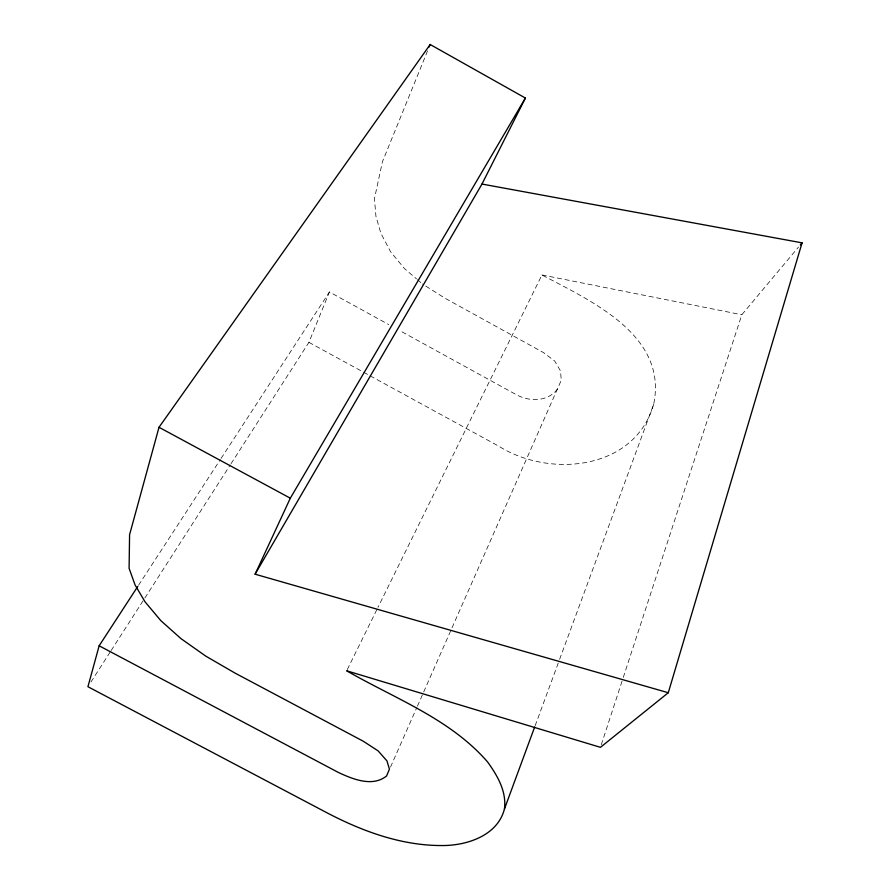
<?xml version="1.0" encoding="UTF-8"?>
<svg xmlns="http://www.w3.org/2000/svg" width="890" height="890" viewBox="0 0 890 890"><rect width="100%" height="100%" fill="white"/><g stroke="black" fill="none" stroke-linecap="round" stroke-linejoin="round"><path stroke-width="0.67" stroke-dasharray="4.45 3.34" d="M559.621 659.323L653.672 404.227C668.09 335.163 590.693 300.865 541.954 274.954L377.994 607.314M601.295 744.696L622.855 678.759M623.278 677.435L741.826 314.749L798.519 247.075M535.157 725.695L559.143 660.625M653.672 404.227C634.826 470.265 549.697 478.342 498.545 446.057L369.695 375.591M231.011 463.746L308.919 342.35L329.422 291.976L388.797 324.605M427.567 50.875L382.4 161.835L374.445 198.748L375.936 216.281L380.887 233.325L390.61 251.781L404.483 268.613L416.498 278.87M417.41 706.193L561.245 380.308L560.567 371.03L554.737 361.062L543.69 352.696L444.766 298.094L422.505 283.999M390.499 767.102L416.843 707.461M347.3 669.547L377.382 608.56M90.936 682.04L110.404 651.691M111.161 650.523L144.113 599.159M144.87 597.991L230.265 464.914M138.529 585.275L220.342 459.574M221.098 458.406L329.422 291.976M557.563 388.919C547.917 402.024 529.205 401.935 516.033 394.526L399.71 330.591M541.954 274.954L741.826 314.749M308.919 342.35L362.397 371.597M363.621 372.265L368.482 374.924M417.499 279.727L421.504 283.154"/><path stroke-width="1.33" d="M137.772 586.432L99.146 645.795L87.932 686.713L327.798 813.226C364.099 832.106 404.06 846.49 445.49 845.5C469.319 844.732 497.966 834.586 504.441 808.988L534.668 726.997M481.98 184.052L802.068 242.848L668.279 692.731L255.096 574.195L481.98 184.052L525.4 98.056L430.17 44.5L159.01 427.289L129.584 534.701L129.095 568.321L135.102 585.03L145.026 601.807L160.834 620.653L181.037 638.675L205.724 656.097L235.071 673.118L363.454 741.326L378.194 750.949L386.95 760.906L389.42 769.194L386.572 775.991C372.421 787.294 352.907 779.195 338.511 772.52L99.146 645.795M429.125 47.048L430.17 44.5M255.096 574.195L290.318 498.189L525.4 98.056M800.299 244.961L802.068 242.848M668.279 692.731L600.439 747.333L346.677 670.793C394.882 698.606 450.207 718.842 487.575 761.94C497.432 775.646 506.722 791.433 504.441 808.988M159.01 427.289L290.318 498.189"/></g></svg>
